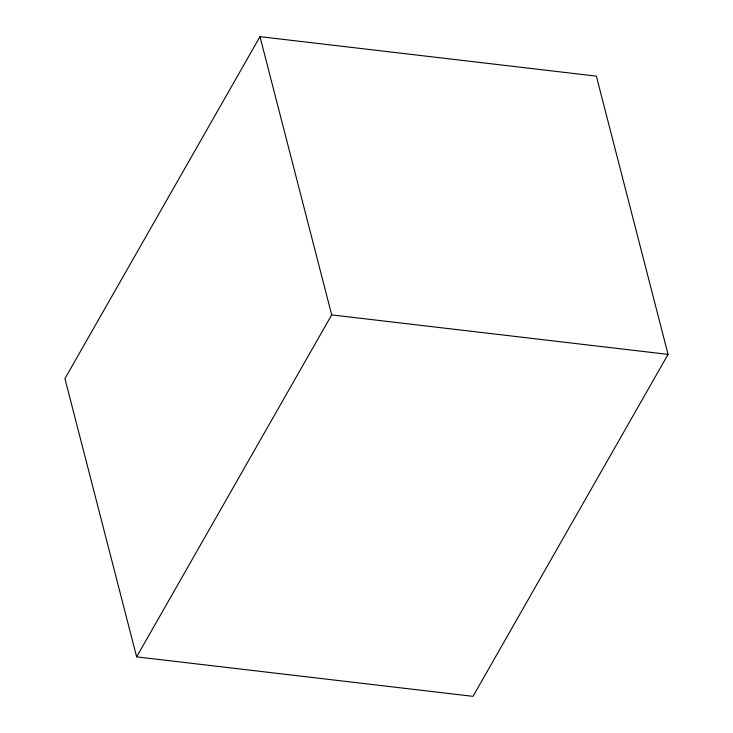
<?xml version="1.0" encoding="UTF-8"?>
<svg xmlns="http://www.w3.org/2000/svg" width="733" height="733" viewBox="0 0 733 733"><rect width="100%" height="100%" fill="white"/><g stroke="black" fill="none" stroke-linecap="round" stroke-linejoin="round"><path stroke-width="1.1" d="M259.986 36.65L64.935 378.613L136.64 656.86L473.014 696.35L668.065 354.387L596.36 76.14L259.986 36.65L331.692 314.897L136.64 656.86M331.692 314.897L668.065 354.387"/></g></svg>
